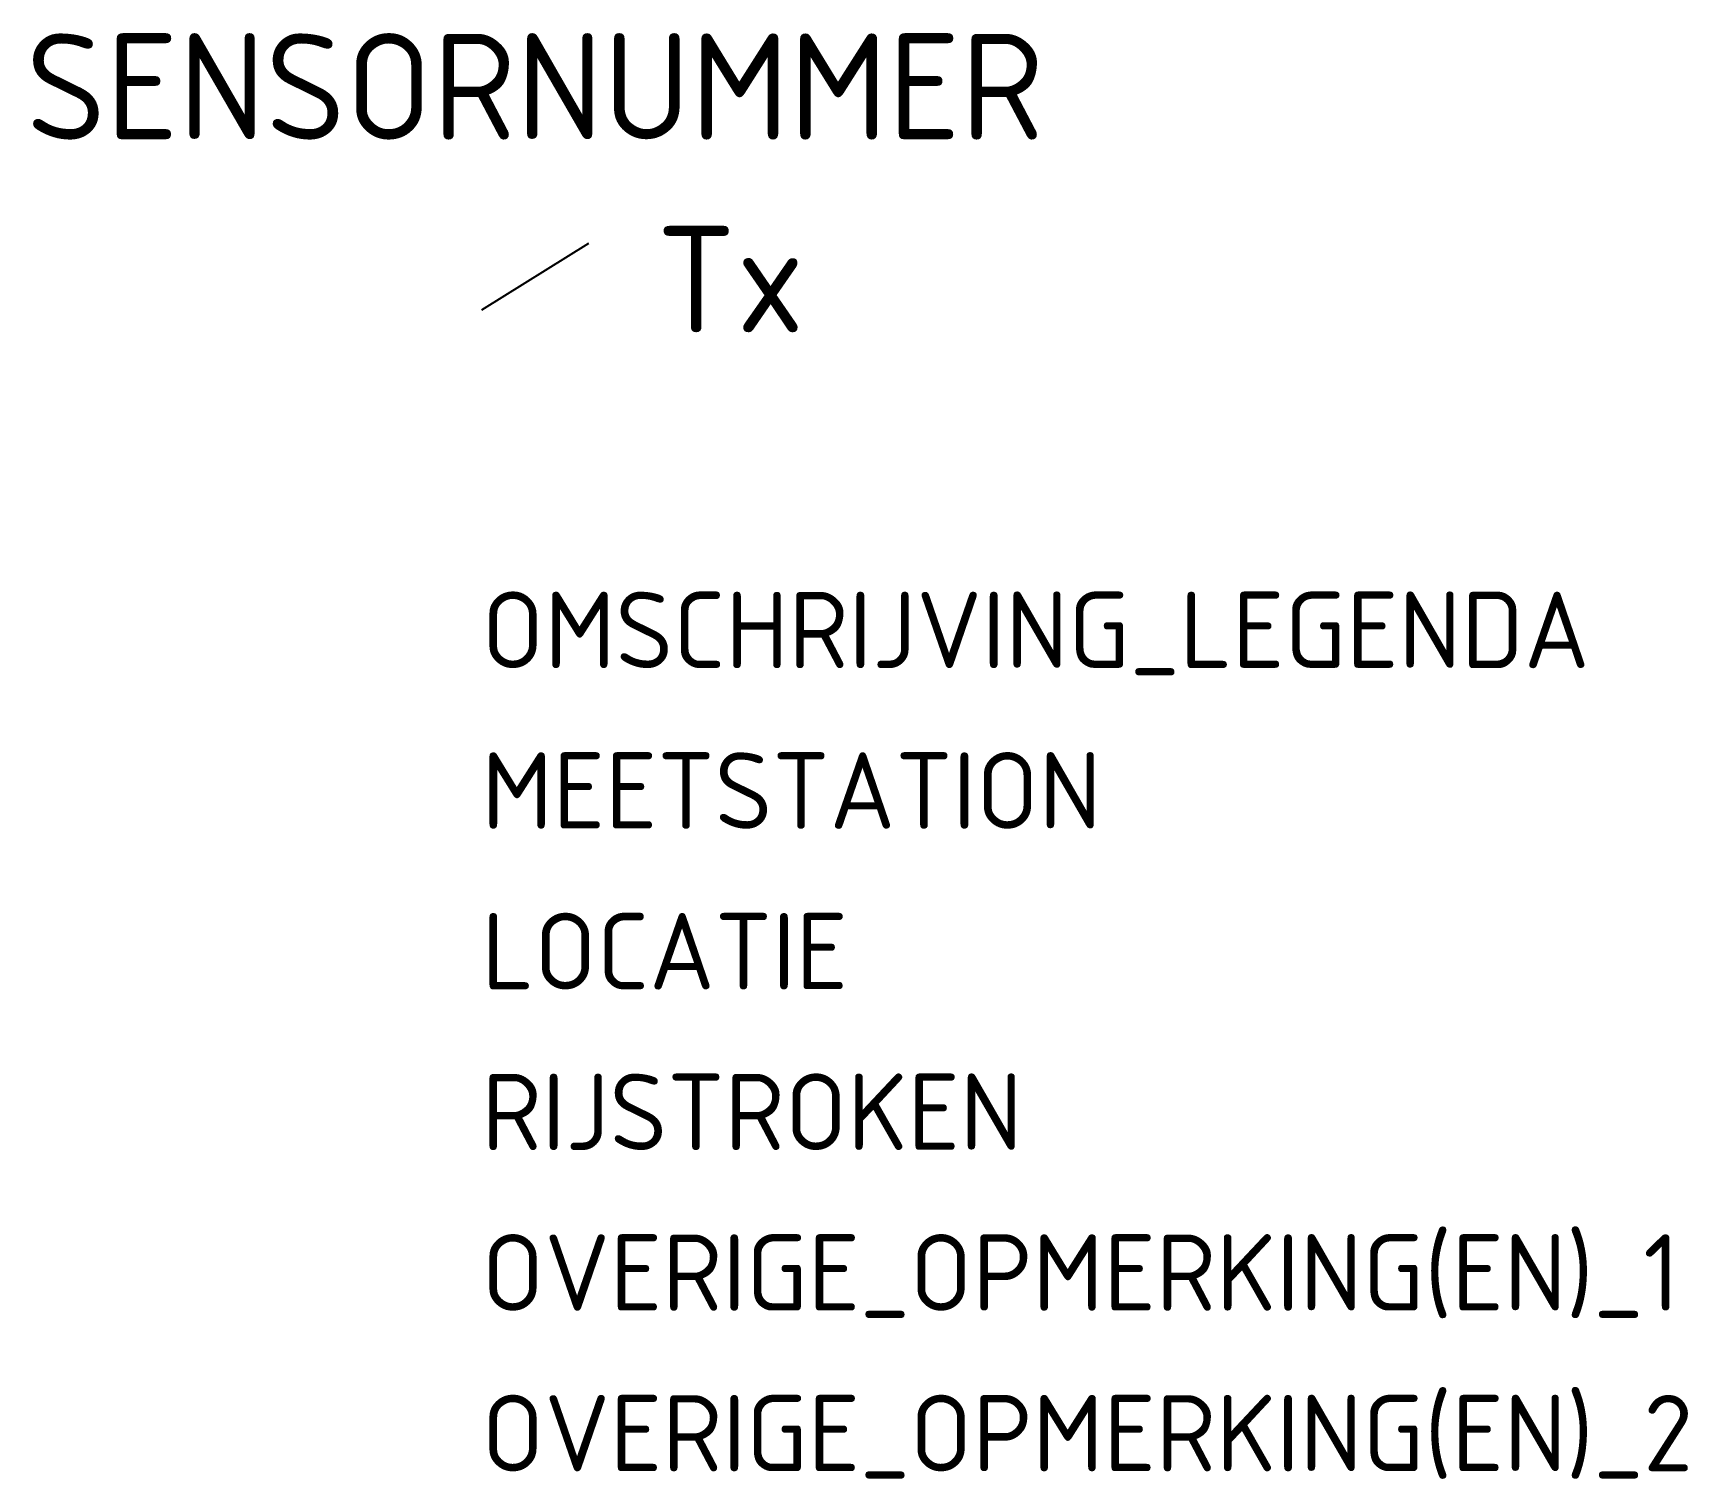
# Model space of a CAD drawing. Extents: x -10.6 to 28.4, y -27.5 to 6.5.
import ezdxf
from ezdxf.enums import TextEntityAlignment as Align

# ---------------------------------------------------------------- set-up
doc = ezdxf.new("R2010")
doc.units = 0
doc.header["$LTSCALE"] = 10
doc.header["$MEASUREMENT"] = 0
doc.layers.get('0').update_dxf_attribs({"linetype": 'CONTINUOUS'})
doc.layers.add('N-WE-KL-GMS-T18', color=1, linetype='CONTINUOUS', lineweight=18)
doc.layers.add('N-WE-KL-GMS-T25', color=7, linetype='CONTINUOUS', lineweight=25)
doc.styles.add('NLCS-ISO', font='NLCS-ISO.ttf')

msp = doc.modelspace()

# ---------------------------------------------------------------- linework, layer by layer
msp.add_line((2.514, 1.57), (0, 0))

# ---------------------------------------------------------------- texts
at = {"style": 'NLCS-ISO'}
msp.add_text('Tx', height=2.5, dxfattribs=at).set_placement((4.114, -0.52))
at = {"layer": 'N-WE-KL-GMS-T18', "linetype": 'ByBlock', "style": 'NLCS-ISO', "flags": 1}
for tag, p, s in [('OMSCHRIJVING_LEGENDA', (0, -8.431), 'temperatuursensor'), ('MEETSTATION', (0, -12.215), ''), ('LOCATIE', (0, -16), ''), ('RIJSTROKEN', (0, -19.784), ''), ('OVERIGE_OPMERKING(EN)_1', (0, -23.569), ''), ('OVERIGE_OPMERKING(EN)_2', (0, -27.353), '')]:
    msp.add_attdef(tag, p, s, height=1.8, dxfattribs=at)
at = {"layer": 'N-WE-KL-GMS-T25', "linetype": 'ByBlock', "style": 'NLCS-ISO'}
msp.add_attdef('SENSORNUMMER', text='', height=2.5, dxfattribs=at).set_placement((1.257, 5.269), align=Align.MIDDLE_CENTER)

doc.saveas('drawing.dxf')
